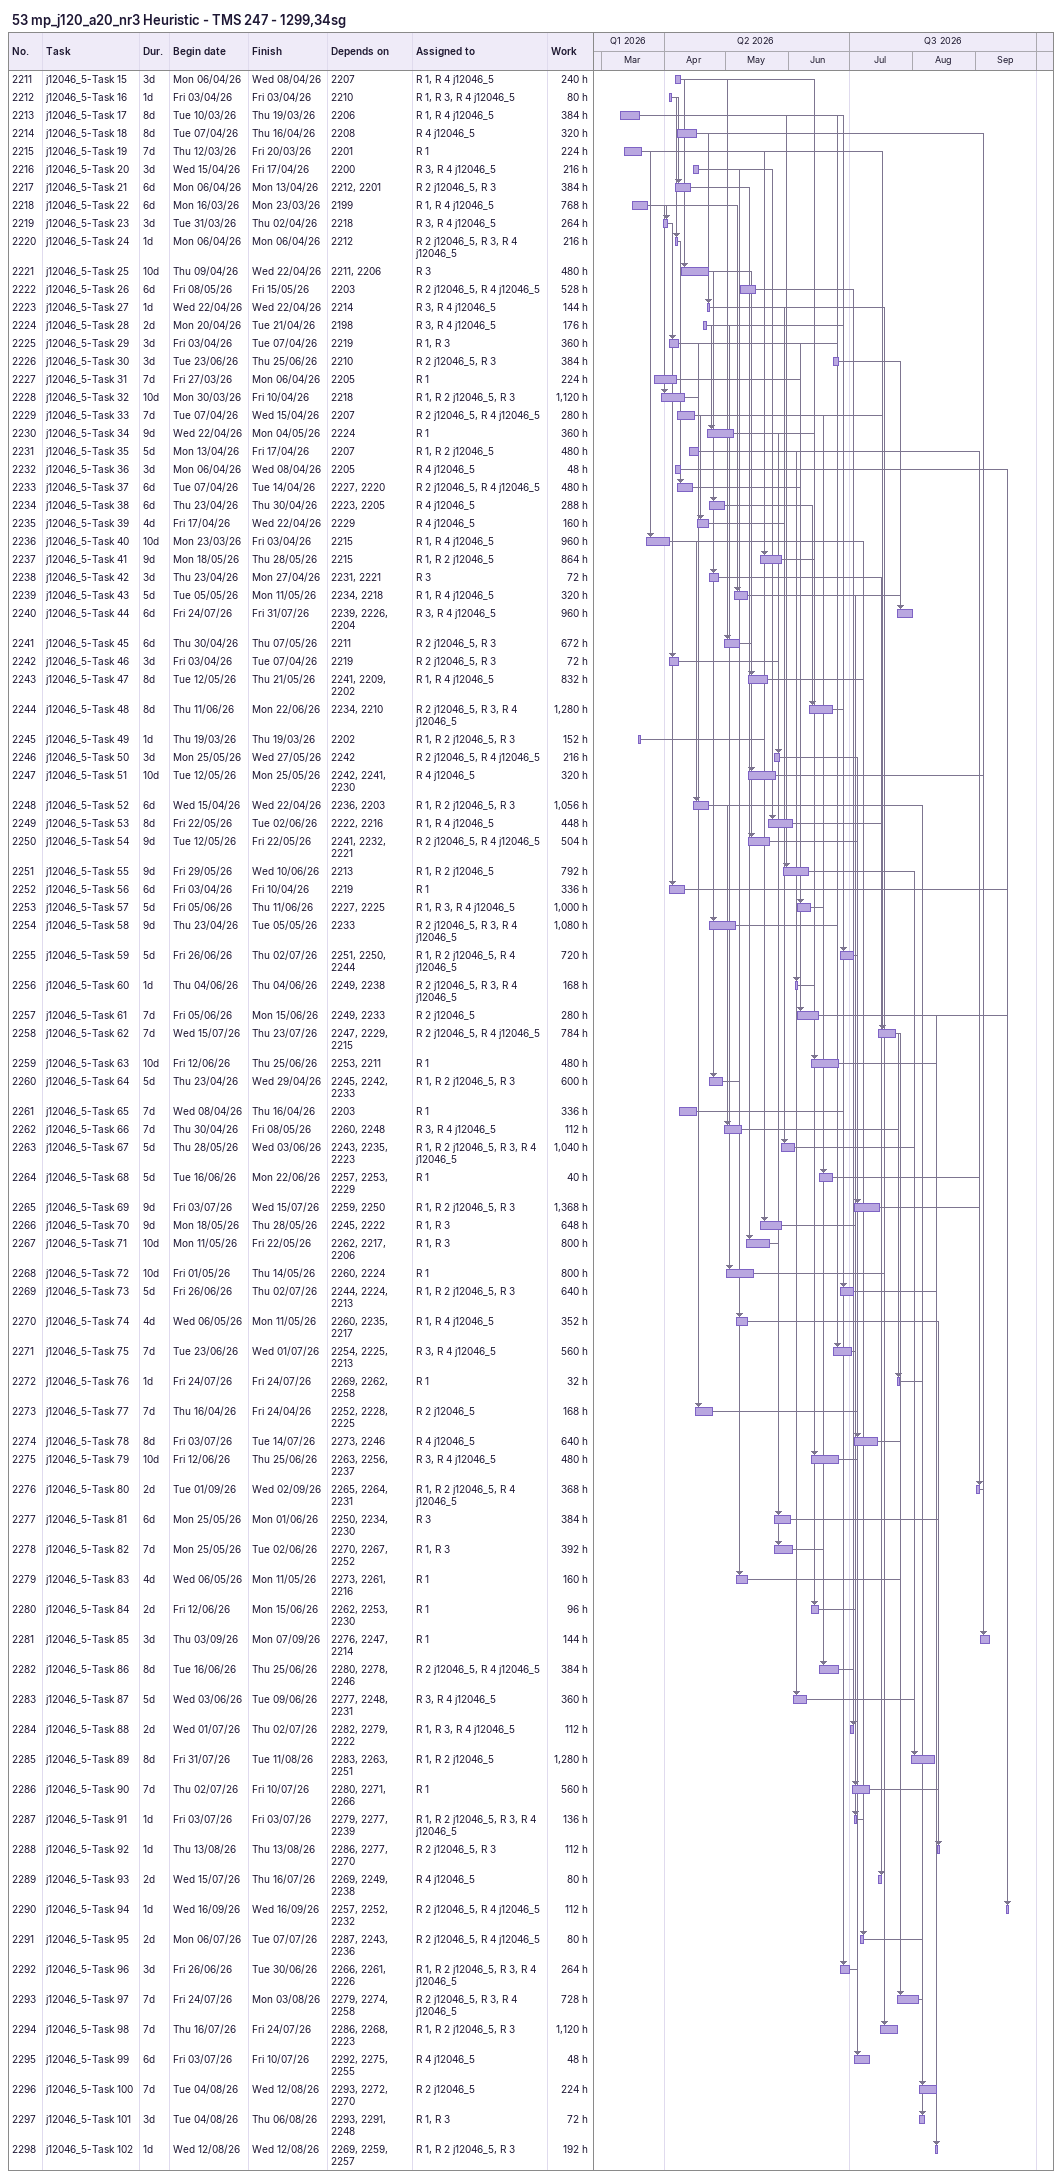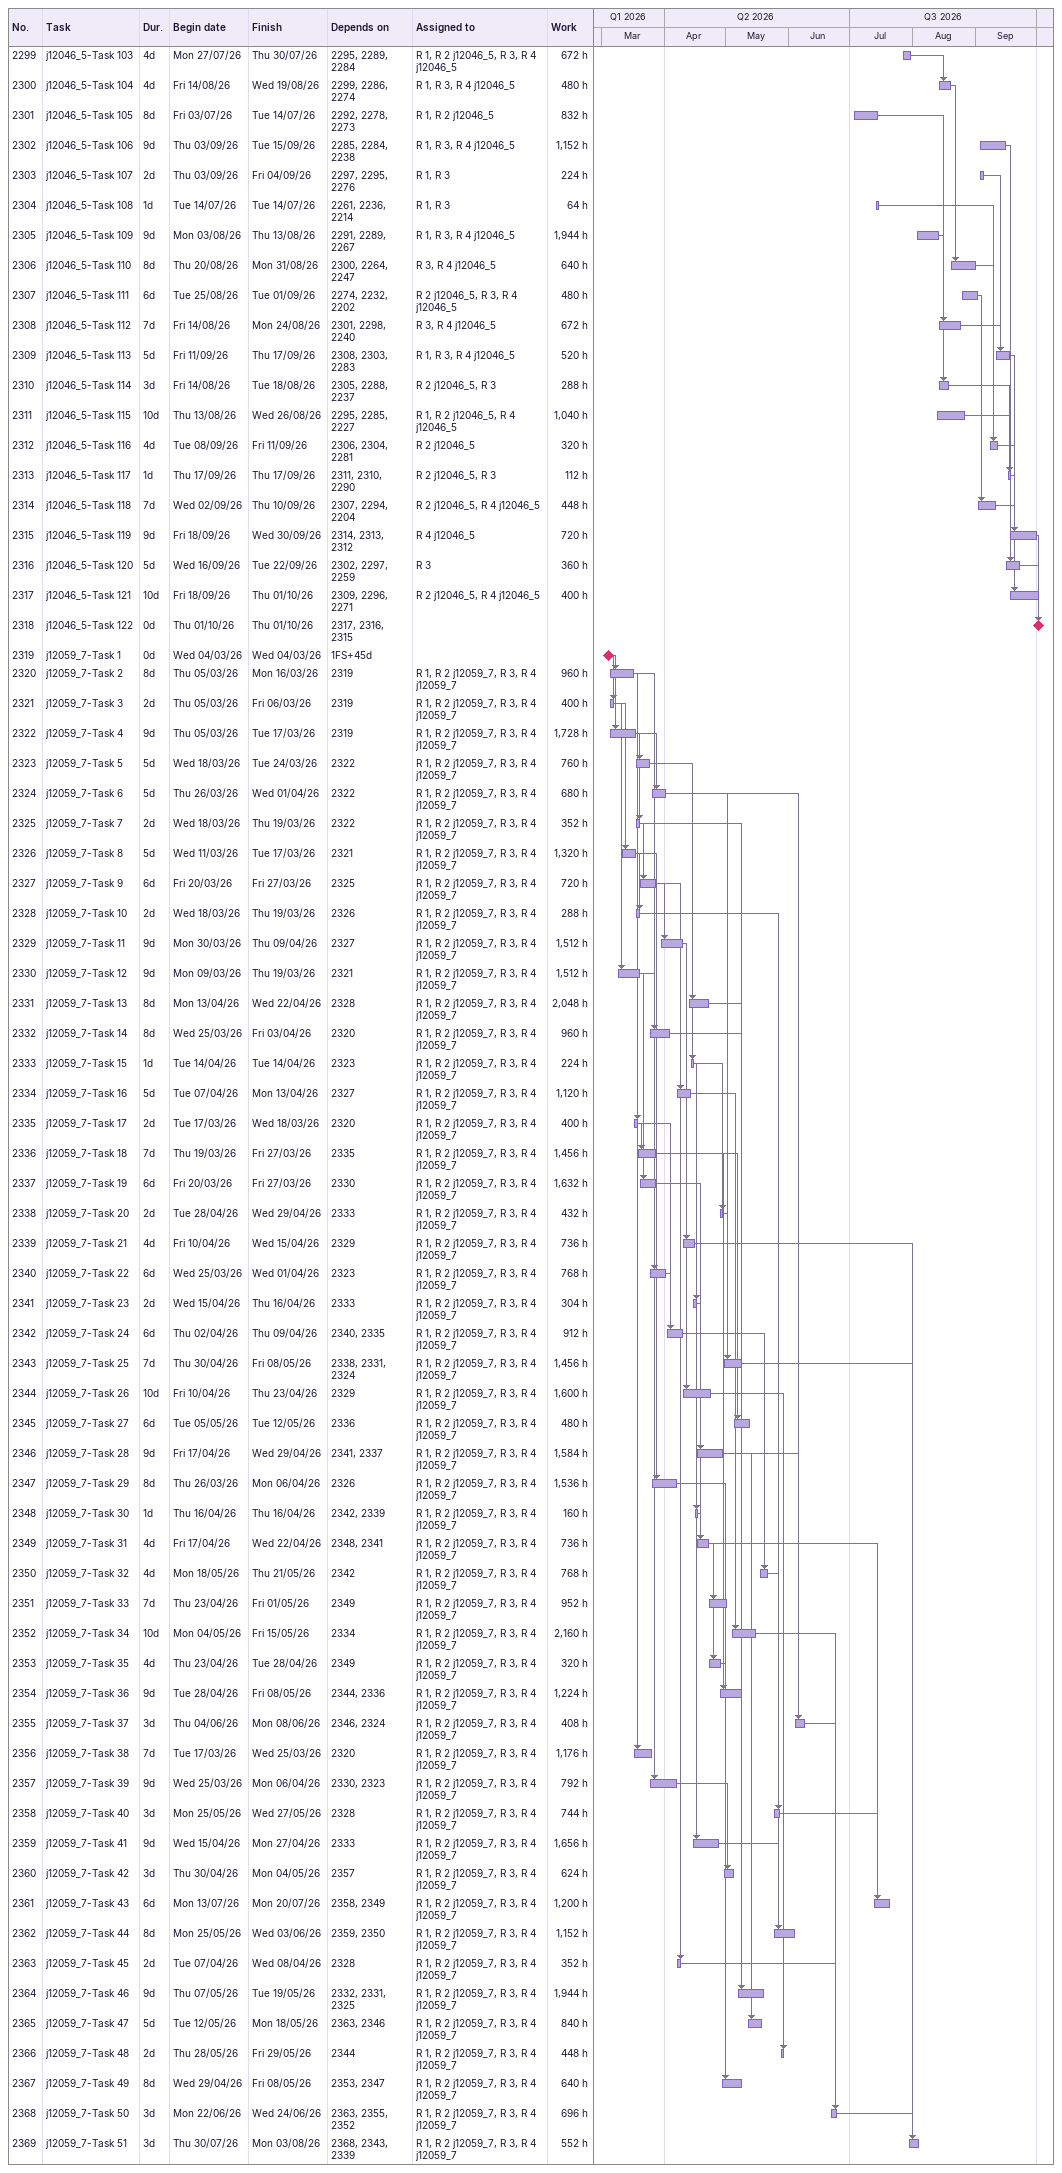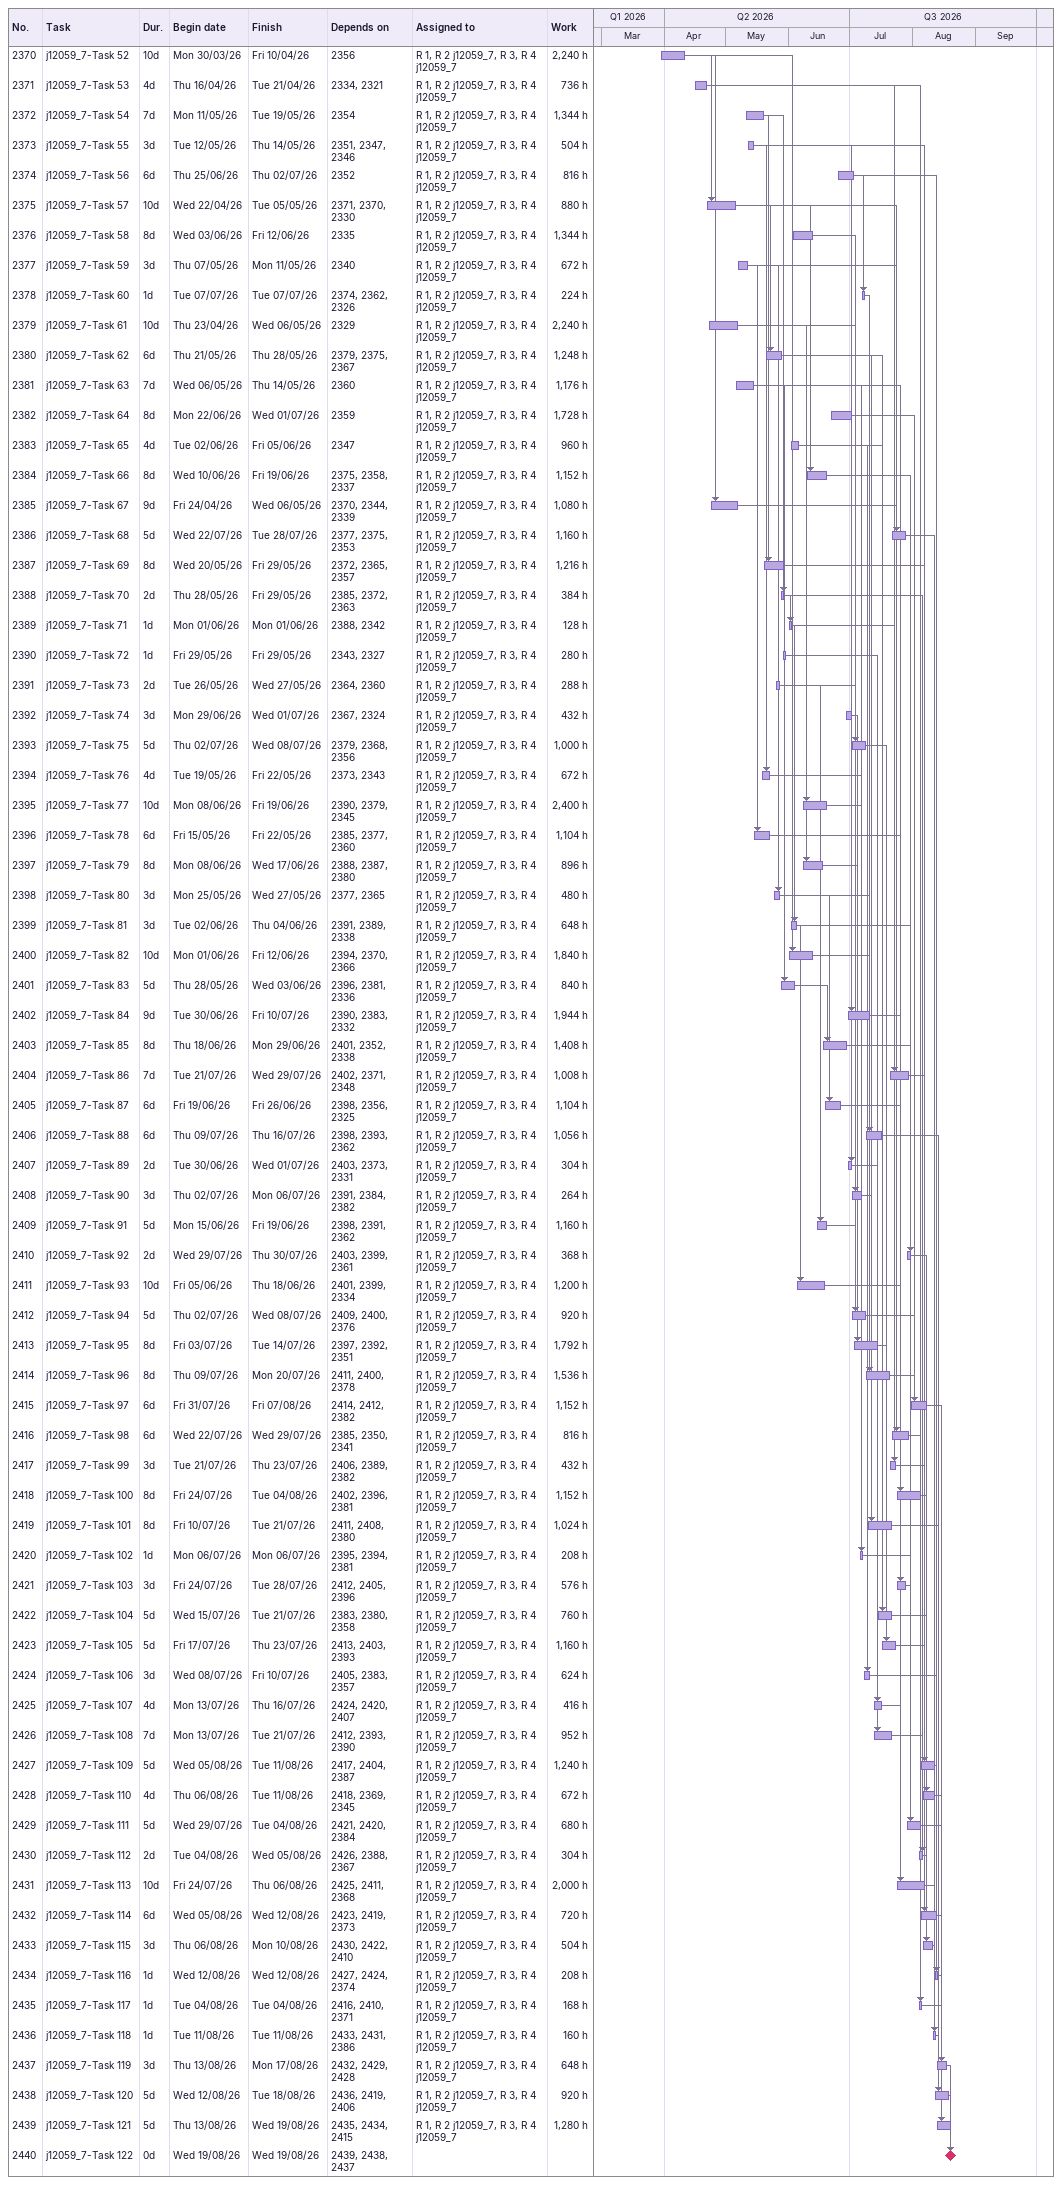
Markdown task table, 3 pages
53 mp_j120_a20_nr3 Heuristic - TMS 247 - 1299,34sg

| ID | Task | Duration | Start | Finish | Predecessors | Resources | Work (h) |
|---|---|---|---|---|---|---|---|
| 2211 | j12046_5-Task 15 | 3d | 2026-04-06 | 2026-04-08 | 2207 | R 1, R 4 j12046_5 | 240 |
| 2212 | j12046_5-Task 16 | 1d | 2026-04-03 | 2026-04-03 | 2210 | R 1, R 3, R 4 j12046_5 | 80 |
| 2213 | j12046_5-Task 17 | 8d | 2026-03-10 | 2026-03-19 | 2206 | R 1, R 4 j12046_5 | 384 |
| 2214 | j12046_5-Task 18 | 8d | 2026-04-07 | 2026-04-16 | 2208 | R 4 j12046_5 | 320 |
| 2215 | j12046_5-Task 19 | 7d | 2026-03-12 | 2026-03-20 | 2201 | R 1 | 224 |
| 2216 | j12046_5-Task 20 | 3d | 2026-04-15 | 2026-04-17 | 2200 | R 3, R 4 j12046_5 | 216 |
| 2217 | j12046_5-Task 21 | 6d | 2026-04-06 | 2026-04-13 | 2212, 2201 | R 2 j12046_5, R 3 | 384 |
| 2218 | j12046_5-Task 22 | 6d | 2026-03-16 | 2026-03-23 | 2199 | R 1, R 4 j12046_5 | 768 |
| 2219 | j12046_5-Task 23 | 3d | 2026-03-31 | 2026-04-02 | 2218 | R 3, R 4 j12046_5 | 264 |
| 2220 | j12046_5-Task 24 | 1d | 2026-04-06 | 2026-04-06 | 2212 | R 2 j12046_5, R 3, R 4 j12046_5 | 216 |
| 2221 | j12046_5-Task 25 | 10d | 2026-04-09 | 2026-04-22 | 2211, 2206 | R 3 | 480 |
| 2222 | j12046_5-Task 26 | 6d | 2026-05-08 | 2026-05-15 | 2203 | R 2 j12046_5, R 4 j12046_5 | 528 |
| 2223 | j12046_5-Task 27 | 1d | 2026-04-22 | 2026-04-22 | 2214 | R 3, R 4 j12046_5 | 144 |
| 2224 | j12046_5-Task 28 | 2d | 2026-04-20 | 2026-04-21 | 2198 | R 3, R 4 j12046_5 | 176 |
| 2225 | j12046_5-Task 29 | 3d | 2026-04-03 | 2026-04-07 | 2219 | R 1, R 3 | 360 |
| 2226 | j12046_5-Task 30 | 3d | 2026-06-23 | 2026-06-25 | 2210 | R 2 j12046_5, R 3 | 384 |
| 2227 | j12046_5-Task 31 | 7d | 2026-03-27 | 2026-04-06 | 2205 | R 1 | 224 |
| 2228 | j12046_5-Task 32 | 10d | 2026-03-30 | 2026-04-10 | 2218 | R 1, R 2 j12046_5, R 3 | 1120 |
| 2229 | j12046_5-Task 33 | 7d | 2026-04-07 | 2026-04-15 | 2207 | R 2 j12046_5, R 4 j12046_5 | 280 |
| 2230 | j12046_5-Task 34 | 9d | 2026-04-22 | 2026-05-04 | 2224 | R 1 | 360 |
| 2231 | j12046_5-Task 35 | 5d | 2026-04-13 | 2026-04-17 | 2207 | R 1, R 2 j12046_5 | 480 |
| 2232 | j12046_5-Task 36 | 3d | 2026-04-06 | 2026-04-08 | 2205 | R 4 j12046_5 | 48 |
| 2233 | j12046_5-Task 37 | 6d | 2026-04-07 | 2026-04-14 | 2227, 2220 | R 2 j12046_5, R 4 j12046_5 | 480 |
| 2234 | j12046_5-Task 38 | 6d | 2026-04-23 | 2026-04-30 | 2223, 2205 | R 4 j12046_5 | 288 |
| 2235 | j12046_5-Task 39 | 4d | 2026-04-17 | 2026-04-22 | 2229 | R 4 j12046_5 | 160 |
| 2236 | j12046_5-Task 40 | 10d | 2026-03-23 | 2026-04-03 | 2215 | R 1, R 4 j12046_5 | 960 |
| 2237 | j12046_5-Task 41 | 9d | 2026-05-18 | 2026-05-28 | 2215 | R 1, R 2 j12046_5 | 864 |
| 2238 | j12046_5-Task 42 | 3d | 2026-04-23 | 2026-04-27 | 2231, 2221 | R 3 | 72 |
| 2239 | j12046_5-Task 43 | 5d | 2026-05-05 | 2026-05-11 | 2234, 2218 | R 1, R 4 j12046_5 | 320 |
| 2240 | j12046_5-Task 44 | 6d | 2026-07-24 | 2026-07-31 | 2239, 2226, 2204 | R 3, R 4 j12046_5 | 960 |
| 2241 | j12046_5-Task 45 | 6d | 2026-04-30 | 2026-05-07 | 2211 | R 2 j12046_5, R 3 | 672 |
| 2242 | j12046_5-Task 46 | 3d | 2026-04-03 | 2026-04-07 | 2219 | R 2 j12046_5, R 3 | 72 |
| 2243 | j12046_5-Task 47 | 8d | 2026-05-12 | 2026-05-21 | 2241, 2209, 2202 | R 1, R 4 j12046_5 | 832 |
| 2244 | j12046_5-Task 48 | 8d | 2026-06-11 | 2026-06-22 | 2234, 2210 | R 2 j12046_5, R 3, R 4 j12046_5 | 1280 |
| 2245 | j12046_5-Task 49 | 1d | 2026-03-19 | 2026-03-19 | 2202 | R 1, R 2 j12046_5, R 3 | 152 |
| 2246 | j12046_5-Task 50 | 3d | 2026-05-25 | 2026-05-27 | 2242 | R 2 j12046_5, R 4 j12046_5 | 216 |
| 2247 | j12046_5-Task 51 | 10d | 2026-05-12 | 2026-05-25 | 2242, 2241, 2230 | R 4 j12046_5 | 320 |
| 2248 | j12046_5-Task 52 | 6d | 2026-04-15 | 2026-04-22 | 2236, 2203 | R 1, R 2 j12046_5, R 3 | 1056 |
| 2249 | j12046_5-Task 53 | 8d | 2026-05-22 | 2026-06-02 | 2222, 2216 | R 1, R 4 j12046_5 | 448 |
| 2250 | j12046_5-Task 54 | 9d | 2026-05-12 | 2026-05-22 | 2241, 2232, 2221 | R 2 j12046_5, R 4 j12046_5 | 504 |
| 2251 | j12046_5-Task 55 | 9d | 2026-05-29 | 2026-06-10 | 2213 | R 1, R 2 j12046_5 | 792 |
| 2252 | j12046_5-Task 56 | 6d | 2026-04-03 | 2026-04-10 | 2219 | R 1 | 336 |
| 2253 | j12046_5-Task 57 | 5d | 2026-06-05 | 2026-06-11 | 2227, 2225 | R 1, R 3, R 4 j12046_5 | 1000 |
| 2254 | j12046_5-Task 58 | 9d | 2026-04-23 | 2026-05-05 | 2233 | R 2 j12046_5, R 3, R 4 j12046_5 | 1080 |
| 2255 | j12046_5-Task 59 | 5d | 2026-06-26 | 2026-07-02 | 2251, 2250, 2244 | R 1, R 2 j12046_5, R 4 j12046_5 | 720 |
| 2256 | j12046_5-Task 60 | 1d | 2026-06-04 | 2026-06-04 | 2249, 2238 | R 2 j12046_5, R 3, R 4 j12046_5 | 168 |
| 2257 | j12046_5-Task 61 | 7d | 2026-06-05 | 2026-06-15 | 2249, 2233 | R 2 j12046_5 | 280 |
| 2258 | j12046_5-Task 62 | 7d | 2026-07-15 | 2026-07-23 | 2247, 2229, 2215 | R 2 j12046_5, R 4 j12046_5 | 784 |
| 2259 | j12046_5-Task 63 | 10d | 2026-06-12 | 2026-06-25 | 2253, 2211 | R 1 | 480 |
| 2260 | j12046_5-Task 64 | 5d | 2026-04-23 | 2026-04-29 | 2245, 2242, 2233 | R 1, R 2 j12046_5, R 3 | 600 |
| 2261 | j12046_5-Task 65 | 7d | 2026-04-08 | 2026-04-16 | 2203 | R 1 | 336 |
| 2262 | j12046_5-Task 66 | 7d | 2026-04-30 | 2026-05-08 | 2260, 2248 | R 3, R 4 j12046_5 | 112 |
| 2263 | j12046_5-Task 67 | 5d | 2026-05-28 | 2026-06-03 | 2243, 2235, 2223 | R 1, R 2 j12046_5, R 3, R 4 j12046_5 | 1040 |
| 2264 | j12046_5-Task 68 | 5d | 2026-06-16 | 2026-06-22 | 2257, 2253, 2229 | R 1 | 40 |
| 2265 | j12046_5-Task 69 | 9d | 2026-07-03 | 2026-07-15 | 2259, 2250 | R 1, R 2 j12046_5, R 3 | 1368 |
| 2266 | j12046_5-Task 70 | 9d | 2026-05-18 | 2026-05-28 | 2245, 2222 | R 1, R 3 | 648 |
| 2267 | j12046_5-Task 71 | 10d | 2026-05-11 | 2026-05-22 | 2262, 2217, 2206 | R 1, R 3 | 800 |
| 2268 | j12046_5-Task 72 | 10d | 2026-05-01 | 2026-05-14 | 2260, 2224 | R 1 | 800 |
| 2269 | j12046_5-Task 73 | 5d | 2026-06-26 | 2026-07-02 | 2244, 2224, 2213 | R 1, R 2 j12046_5, R 3 | 640 |
| 2270 | j12046_5-Task 74 | 4d | 2026-05-06 | 2026-05-11 | 2260, 2235, 2217 | R 1, R 4 j12046_5 | 352 |
| 2271 | j12046_5-Task 75 | 7d | 2026-06-23 | 2026-07-01 | 2254, 2225, 2213 | R 3, R 4 j12046_5 | 560 |
| 2272 | j12046_5-Task 76 | 1d | 2026-07-24 | 2026-07-24 | 2269, 2262, 2258 | R 1 | 32 |
| 2273 | j12046_5-Task 77 | 7d | 2026-04-16 | 2026-04-24 | 2252, 2228, 2225 | R 2 j12046_5 | 168 |
| 2274 | j12046_5-Task 78 | 8d | 2026-07-03 | 2026-07-14 | 2273, 2246 | R 4 j12046_5 | 640 |
| 2275 | j12046_5-Task 79 | 10d | 2026-06-12 | 2026-06-25 | 2263, 2256, 2237 | R 3, R 4 j12046_5 | 480 |
| 2276 | j12046_5-Task 80 | 2d | 2026-09-01 | 2026-09-02 | 2265, 2264, 2231 | R 1, R 2 j12046_5, R 4 j12046_5 | 368 |
| 2277 | j12046_5-Task 81 | 6d | 2026-05-25 | 2026-06-01 | 2250, 2234, 2230 | R 3 | 384 |
| 2278 | j12046_5-Task 82 | 7d | 2026-05-25 | 2026-06-02 | 2270, 2267, 2252 | R 1, R 3 | 392 |
| 2279 | j12046_5-Task 83 | 4d | 2026-05-06 | 2026-05-11 | 2273, 2261, 2216 | R 1 | 160 |
| 2280 | j12046_5-Task 84 | 2d | 2026-06-12 | 2026-06-15 | 2262, 2253, 2230 | R 1 | 96 |
| 2281 | j12046_5-Task 85 | 3d | 2026-09-03 | 2026-09-07 | 2276, 2247, 2214 | R 1 | 144 |
| 2282 | j12046_5-Task 86 | 8d | 2026-06-16 | 2026-06-25 | 2280, 2278, 2246 | R 2 j12046_5, R 4 j12046_5 | 384 |
| 2283 | j12046_5-Task 87 | 5d | 2026-06-03 | 2026-06-09 | 2277, 2248, 2231 | R 3, R 4 j12046_5 | 360 |
| 2284 | j12046_5-Task 88 | 2d | 2026-07-01 | 2026-07-02 | 2282, 2279, 2222 | R 1, R 3, R 4 j12046_5 | 112 |
| 2285 | j12046_5-Task 89 | 8d | 2026-07-31 | 2026-08-11 | 2283, 2263, 2251 | R 1, R 2 j12046_5 | 1280 |
| 2286 | j12046_5-Task 90 | 7d | 2026-07-02 | 2026-07-10 | 2280, 2271, 2266 | R 1 | 560 |
| 2287 | j12046_5-Task 91 | 1d | 2026-07-03 | 2026-07-03 | 2279, 2277, 2239 | R 1, R 2 j12046_5, R 3, R 4 j12046_5 | 136 |
| 2288 | j12046_5-Task 92 | 1d | 2026-08-13 | 2026-08-13 | 2286, 2277, 2270 | R 2 j12046_5, R 3 | 112 |
| 2289 | j12046_5-Task 93 | 2d | 2026-07-15 | 2026-07-16 | 2269, 2249, 2238 | R 4 j12046_5 | 80 |
| 2290 | j12046_5-Task 94 | 1d | 2026-09-16 | 2026-09-16 | 2257, 2252, 2232 | R 2 j12046_5, R 4 j12046_5 | 112 |
| 2291 | j12046_5-Task 95 | 2d | 2026-07-06 | 2026-07-07 | 2287, 2243, 2236 | R 2 j12046_5, R 4 j12046_5 | 80 |
| 2292 | j12046_5-Task 96 | 3d | 2026-06-26 | 2026-06-30 | 2266, 2261, 2226 | R 1, R 2 j12046_5, R 3, R 4 j12046_5 | 264 |
| 2293 | j12046_5-Task 97 | 7d | 2026-07-24 | 2026-08-03 | 2279, 2274, 2258 | R 2 j12046_5, R 3, R 4 j12046_5 | 728 |
| 2294 | j12046_5-Task 98 | 7d | 2026-07-16 | 2026-07-24 | 2286, 2268, 2223 | R 1, R 2 j12046_5, R 3 | 1120 |
| 2295 | j12046_5-Task 99 | 6d | 2026-07-03 | 2026-07-10 | 2292, 2275, 2255 | R 4 j12046_5 | 48 |
| 2296 | j12046_5-Task 100 | 7d | 2026-08-04 | 2026-08-12 | 2293, 2272, 2270 | R 2 j12046_5 | 224 |
| 2297 | j12046_5-Task 101 | 3d | 2026-08-04 | 2026-08-06 | 2293, 2291, 2248 | R 1, R 3 | 72 |
| 2298 | j12046_5-Task 102 | 1d | 2026-08-12 | 2026-08-12 | 2269, 2259, 2257 | R 1, R 2 j12046_5, R 3 | 192 |
| 2299 | j12046_5-Task 103 | 4d | 2026-07-27 | 2026-07-30 | 2295, 2289, 2284 | R 1, R 2 j12046_5, R 3, R 4 j12046_5 | 672 |
| 2300 | j12046_5-Task 104 | 4d | 2026-08-14 | 2026-08-19 | 2299, 2286, 2274 | R 1, R 3, R 4 j12046_5 | 480 |
| 2301 | j12046_5-Task 105 | 8d | 2026-07-03 | 2026-07-14 | 2292, 2278, 2273 | R 1, R 2 j12046_5 | 832 |
| 2302 | j12046_5-Task 106 | 9d | 2026-09-03 | 2026-09-15 | 2285, 2284, 2238 | R 1, R 3, R 4 j12046_5 | 1152 |
| 2303 | j12046_5-Task 107 | 2d | 2026-09-03 | 2026-09-04 | 2297, 2295, 2276 | R 1, R 3 | 224 |
| 2304 | j12046_5-Task 108 | 1d | 2026-07-14 | 2026-07-14 | 2261, 2236, 2214 | R 1, R 3 | 64 |
| 2305 | j12046_5-Task 109 | 9d | 2026-08-03 | 2026-08-13 | 2291, 2289, 2267 | R 1, R 3, R 4 j12046_5 | 1944 |
| 2306 | j12046_5-Task 110 | 8d | 2026-08-20 | 2026-08-31 | 2300, 2264, 2247 | R 3, R 4 j12046_5 | 640 |
| 2307 | j12046_5-Task 111 | 6d | 2026-08-25 | 2026-09-01 | 2274, 2232, 2202 | R 2 j12046_5, R 3, R 4 j12046_5 | 480 |
| 2308 | j12046_5-Task 112 | 7d | 2026-08-14 | 2026-08-24 | 2301, 2298, 2240 | R 3, R 4 j12046_5 | 672 |
| 2309 | j12046_5-Task 113 | 5d | 2026-09-11 | 2026-09-17 | 2308, 2303, 2283 | R 1, R 3, R 4 j12046_5 | 520 |
| 2310 | j12046_5-Task 114 | 3d | 2026-08-14 | 2026-08-18 | 2305, 2288, 2237 | R 2 j12046_5, R 3 | 288 |
| 2311 | j12046_5-Task 115 | 10d | 2026-08-13 | 2026-08-26 | 2295, 2285, 2227 | R 1, R 2 j12046_5, R 4 j12046_5 | 1040 |
| 2312 | j12046_5-Task 116 | 4d | 2026-09-08 | 2026-09-11 | 2306, 2304, 2281 | R 2 j12046_5 | 320 |
| 2313 | j12046_5-Task 117 | 1d | 2026-09-17 | 2026-09-17 | 2311, 2310, 2290 | R 2 j12046_5, R 3 | 112 |
| 2314 | j12046_5-Task 118 | 7d | 2026-09-02 | 2026-09-10 | 2307, 2294, 2204 | R 2 j12046_5, R 4 j12046_5 | 448 |
| 2315 | j12046_5-Task 119 | 9d | 2026-09-18 | 2026-09-30 | 2314, 2313, 2312 | R 4 j12046_5 | 720 |
| 2316 | j12046_5-Task 120 | 5d | 2026-09-16 | 2026-09-22 | 2302, 2297, 2259 | R 3 | 360 |
| 2317 | j12046_5-Task 121 | 10d | 2026-09-18 | 2026-10-01 | 2309, 2296, 2271 | R 2 j12046_5, R 4 j12046_5 | 400 |
| 2318 | j12046_5-Task 122 | 0d | 2026-10-01 | 2026-10-01 | 2317, 2316, 2315 |  |  |
| 2319 | j12059_7-Task 1 | 0d | 2026-03-04 | 2026-03-04 | 1FS+45d |  |  |
| 2320 | j12059_7-Task 2 | 8d | 2026-03-05 | 2026-03-16 | 2319 | R 1, R 2 j12059_7, R 3, R 4 j12059_7 | 960 |
| 2321 | j12059_7-Task 3 | 2d | 2026-03-05 | 2026-03-06 | 2319 | R 1, R 2 j12059_7, R 3, R 4 j12059_7 | 400 |
| 2322 | j12059_7-Task 4 | 9d | 2026-03-05 | 2026-03-17 | 2319 | R 1, R 2 j12059_7, R 3, R 4 j12059_7 | 1728 |
| 2323 | j12059_7-Task 5 | 5d | 2026-03-18 | 2026-03-24 | 2322 | R 1, R 2 j12059_7, R 3, R 4 j12059_7 | 760 |
| 2324 | j12059_7-Task 6 | 5d | 2026-03-26 | 2026-04-01 | 2322 | R 1, R 2 j12059_7, R 3, R 4 j12059_7 | 680 |
| 2325 | j12059_7-Task 7 | 2d | 2026-03-18 | 2026-03-19 | 2322 | R 1, R 2 j12059_7, R 3, R 4 j12059_7 | 352 |
| 2326 | j12059_7-Task 8 | 5d | 2026-03-11 | 2026-03-17 | 2321 | R 1, R 2 j12059_7, R 3, R 4 j12059_7 | 1320 |
| 2327 | j12059_7-Task 9 | 6d | 2026-03-20 | 2026-03-27 | 2325 | R 1, R 2 j12059_7, R 3, R 4 j12059_7 | 720 |
| 2328 | j12059_7-Task 10 | 2d | 2026-03-18 | 2026-03-19 | 2326 | R 1, R 2 j12059_7, R 3, R 4 j12059_7 | 288 |
| 2329 | j12059_7-Task 11 | 9d | 2026-03-30 | 2026-04-09 | 2327 | R 1, R 2 j12059_7, R 3, R 4 j12059_7 | 1512 |
| 2330 | j12059_7-Task 12 | 9d | 2026-03-09 | 2026-03-19 | 2321 | R 1, R 2 j12059_7, R 3, R 4 j12059_7 | 1512 |
| 2331 | j12059_7-Task 13 | 8d | 2026-04-13 | 2026-04-22 | 2328 | R 1, R 2 j12059_7, R 3, R 4 j12059_7 | 2048 |
| 2332 | j12059_7-Task 14 | 8d | 2026-03-25 | 2026-04-03 | 2320 | R 1, R 2 j12059_7, R 3, R 4 j12059_7 | 960 |
| 2333 | j12059_7-Task 15 | 1d | 2026-04-14 | 2026-04-14 | 2323 | R 1, R 2 j12059_7, R 3, R 4 j12059_7 | 224 |
| 2334 | j12059_7-Task 16 | 5d | 2026-04-07 | 2026-04-13 | 2327 | R 1, R 2 j12059_7, R 3, R 4 j12059_7 | 1120 |
| 2335 | j12059_7-Task 17 | 2d | 2026-03-17 | 2026-03-18 | 2320 | R 1, R 2 j12059_7, R 3, R 4 j12059_7 | 400 |
| 2336 | j12059_7-Task 18 | 7d | 2026-03-19 | 2026-03-27 | 2335 | R 1, R 2 j12059_7, R 3, R 4 j12059_7 | 1456 |
| 2337 | j12059_7-Task 19 | 6d | 2026-03-20 | 2026-03-27 | 2330 | R 1, R 2 j12059_7, R 3, R 4 j12059_7 | 1632 |
| 2338 | j12059_7-Task 20 | 2d | 2026-04-28 | 2026-04-29 | 2333 | R 1, R 2 j12059_7, R 3, R 4 j12059_7 | 432 |
| 2339 | j12059_7-Task 21 | 4d | 2026-04-10 | 2026-04-15 | 2329 | R 1, R 2 j12059_7, R 3, R 4 j12059_7 | 736 |
| 2340 | j12059_7-Task 22 | 6d | 2026-03-25 | 2026-04-01 | 2323 | R 1, R 2 j12059_7, R 3, R 4 j12059_7 | 768 |
| 2341 | j12059_7-Task 23 | 2d | 2026-04-15 | 2026-04-16 | 2333 | R 1, R 2 j12059_7, R 3, R 4 j12059_7 | 304 |
| 2342 | j12059_7-Task 24 | 6d | 2026-04-02 | 2026-04-09 | 2340, 2335 | R 1, R 2 j12059_7, R 3, R 4 j12059_7 | 912 |
| 2343 | j12059_7-Task 25 | 7d | 2026-04-30 | 2026-05-08 | 2338, 2331, 2324 | R 1, R 2 j12059_7, R 3, R 4 j12059_7 | 1456 |
| 2344 | j12059_7-Task 26 | 10d | 2026-04-10 | 2026-04-23 | 2329 | R 1, R 2 j12059_7, R 3, R 4 j12059_7 | 1600 |
| 2345 | j12059_7-Task 27 | 6d | 2026-05-05 | 2026-05-12 | 2336 | R 1, R 2 j12059_7, R 3, R 4 j12059_7 | 480 |
| 2346 | j12059_7-Task 28 | 9d | 2026-04-17 | 2026-04-29 | 2341, 2337 | R 1, R 2 j12059_7, R 3, R 4 j12059_7 | 1584 |
| 2347 | j12059_7-Task 29 | 8d | 2026-03-26 | 2026-04-06 | 2326 | R 1, R 2 j12059_7, R 3, R 4 j12059_7 | 1536 |
| 2348 | j12059_7-Task 30 | 1d | 2026-04-16 | 2026-04-16 | 2342, 2339 | R 1, R 2 j12059_7, R 3, R 4 j12059_7 | 160 |
| 2349 | j12059_7-Task 31 | 4d | 2026-04-17 | 2026-04-22 | 2348, 2341 | R 1, R 2 j12059_7, R 3, R 4 j12059_7 | 736 |
| 2350 | j12059_7-Task 32 | 4d | 2026-05-18 | 2026-05-21 | 2342 | R 1, R 2 j12059_7, R 3, R 4 j12059_7 | 768 |
| 2351 | j12059_7-Task 33 | 7d | 2026-04-23 | 2026-05-01 | 2349 | R 1, R 2 j12059_7, R 3, R 4 j12059_7 | 952 |
| 2352 | j12059_7-Task 34 | 10d | 2026-05-04 | 2026-05-15 | 2334 | R 1, R 2 j12059_7, R 3, R 4 j12059_7 | 2160 |
| 2353 | j12059_7-Task 35 | 4d | 2026-04-23 | 2026-04-28 | 2349 | R 1, R 2 j12059_7, R 3, R 4 j12059_7 | 320 |
| 2354 | j12059_7-Task 36 | 9d | 2026-04-28 | 2026-05-08 | 2344, 2336 | R 1, R 2 j12059_7, R 3, R 4 j12059_7 | 1224 |
| 2355 | j12059_7-Task 37 | 3d | 2026-06-04 | 2026-06-08 | 2346, 2324 | R 1, R 2 j12059_7, R 3, R 4 j12059_7 | 408 |
| 2356 | j12059_7-Task 38 | 7d | 2026-03-17 | 2026-03-25 | 2320 | R 1, R 2 j12059_7, R 3, R 4 j12059_7 | 1176 |
| 2357 | j12059_7-Task 39 | 9d | 2026-03-25 | 2026-04-06 | 2330, 2323 | R 1, R 2 j12059_7, R 3, R 4 j12059_7 | 792 |
| 2358 | j12059_7-Task 40 | 3d | 2026-05-25 | 2026-05-27 | 2328 | R 1, R 2 j12059_7, R 3, R 4 j12059_7 | 744 |
| 2359 | j12059_7-Task 41 | 9d | 2026-04-15 | 2026-04-27 | 2333 | R 1, R 2 j12059_7, R 3, R 4 j12059_7 | 1656 |
| 2360 | j12059_7-Task 42 | 3d | 2026-04-30 | 2026-05-04 | 2357 | R 1, R 2 j12059_7, R 3, R 4 j12059_7 | 624 |
| 2361 | j12059_7-Task 43 | 6d | 2026-07-13 | 2026-07-20 | 2358, 2349 | R 1, R 2 j12059_7, R 3, R 4 j12059_7 | 1200 |
| 2362 | j12059_7-Task 44 | 8d | 2026-05-25 | 2026-06-03 | 2359, 2350 | R 1, R 2 j12059_7, R 3, R 4 j12059_7 | 1152 |
| 2363 | j12059_7-Task 45 | 2d | 2026-04-07 | 2026-04-08 | 2328 | R 1, R 2 j12059_7, R 3, R 4 j12059_7 | 352 |
| 2364 | j12059_7-Task 46 | 9d | 2026-05-07 | 2026-05-19 | 2332, 2331, 2325 | R 1, R 2 j12059_7, R 3, R 4 j12059_7 | 1944 |
| 2365 | j12059_7-Task 47 | 5d | 2026-05-12 | 2026-05-18 | 2363, 2346 | R 1, R 2 j12059_7, R 3, R 4 j12059_7 | 840 |
| 2366 | j12059_7-Task 48 | 2d | 2026-05-28 | 2026-05-29 | 2344 | R 1, R 2 j12059_7, R 3, R 4 j12059_7 | 448 |
| 2367 | j12059_7-Task 49 | 8d | 2026-04-29 | 2026-05-08 | 2353, 2347 | R 1, R 2 j12059_7, R 3, R 4 j12059_7 | 640 |
| 2368 | j12059_7-Task 50 | 3d | 2026-06-22 | 2026-06-24 | 2363, 2355, 2352 | R 1, R 2 j12059_7, R 3, R 4 j12059_7 | 696 |
| 2369 | j12059_7-Task 51 | 3d | 2026-07-30 | 2026-08-03 | 2368, 2343, 2339 | R 1, R 2 j12059_7, R 3, R 4 j12059_7 | 552 |
| 2370 | j12059_7-Task 52 | 10d | 2026-03-30 | 2026-04-10 | 2356 | R 1, R 2 j12059_7, R 3, R 4 j12059_7 | 2240 |
| 2371 | j12059_7-Task 53 | 4d | 2026-04-16 | 2026-04-21 | 2334, 2321 | R 1, R 2 j12059_7, R 3, R 4 j12059_7 | 736 |
| 2372 | j12059_7-Task 54 | 7d | 2026-05-11 | 2026-05-19 | 2354 | R 1, R 2 j12059_7, R 3, R 4 j12059_7 | 1344 |
| 2373 | j12059_7-Task 55 | 3d | 2026-05-12 | 2026-05-14 | 2351, 2347, 2346 | R 1, R 2 j12059_7, R 3, R 4 j12059_7 | 504 |
| 2374 | j12059_7-Task 56 | 6d | 2026-06-25 | 2026-07-02 | 2352 | R 1, R 2 j12059_7, R 3, R 4 j12059_7 | 816 |
| 2375 | j12059_7-Task 57 | 10d | 2026-04-22 | 2026-05-05 | 2371, 2370, 2330 | R 1, R 2 j12059_7, R 3, R 4 j12059_7 | 880 |
| 2376 | j12059_7-Task 58 | 8d | 2026-06-03 | 2026-06-12 | 2335 | R 1, R 2 j12059_7, R 3, R 4 j12059_7 | 1344 |
| 2377 | j12059_7-Task 59 | 3d | 2026-05-07 | 2026-05-11 | 2340 | R 1, R 2 j12059_7, R 3, R 4 j12059_7 | 672 |
| 2378 | j12059_7-Task 60 | 1d | 2026-07-07 | 2026-07-07 | 2374, 2362, 2326 | R 1, R 2 j12059_7, R 3, R 4 j12059_7 | 224 |
| 2379 | j12059_7-Task 61 | 10d | 2026-04-23 | 2026-05-06 | 2329 | R 1, R 2 j12059_7, R 3, R 4 j12059_7 | 2240 |
| 2380 | j12059_7-Task 62 | 6d | 2026-05-21 | 2026-05-28 | 2379, 2375, 2367 | R 1, R 2 j12059_7, R 3, R 4 j12059_7 | 1248 |
| 2381 | j12059_7-Task 63 | 7d | 2026-05-06 | 2026-05-14 | 2360 | R 1, R 2 j12059_7, R 3, R 4 j12059_7 | 1176 |
| 2382 | j12059_7-Task 64 | 8d | 2026-06-22 | 2026-07-01 | 2359 | R 1, R 2 j12059_7, R 3, R 4 j12059_7 | 1728 |
| 2383 | j12059_7-Task 65 | 4d | 2026-06-02 | 2026-06-05 | 2347 | R 1, R 2 j12059_7, R 3, R 4 j12059_7 | 960 |
| 2384 | j12059_7-Task 66 | 8d | 2026-06-10 | 2026-06-19 | 2375, 2358, 2337 | R 1, R 2 j12059_7, R 3, R 4 j12059_7 | 1152 |
| 2385 | j12059_7-Task 67 | 9d | 2026-04-24 | 2026-05-06 | 2370, 2344, 2339 | R 1, R 2 j12059_7, R 3, R 4 j12059_7 | 1080 |
| 2386 | j12059_7-Task 68 | 5d | 2026-07-22 | 2026-07-28 | 2377, 2375, 2353 | R 1, R 2 j12059_7, R 3, R 4 j12059_7 | 1160 |
| 2387 | j12059_7-Task 69 | 8d | 2026-05-20 | 2026-05-29 | 2372, 2365, 2357 | R 1, R 2 j12059_7, R 3, R 4 j12059_7 | 1216 |
| 2388 | j12059_7-Task 70 | 2d | 2026-05-28 | 2026-05-29 | 2385, 2372, 2363 | R 1, R 2 j12059_7, R 3, R 4 j12059_7 | 384 |
| 2389 | j12059_7-Task 71 | 1d | 2026-06-01 | 2026-06-01 | 2388, 2342 | R 1, R 2 j12059_7, R 3, R 4 j12059_7 | 128 |
| 2390 | j12059_7-Task 72 | 1d | 2026-05-29 | 2026-05-29 | 2343, 2327 | R 1, R 2 j12059_7, R 3, R 4 j12059_7 | 280 |
| 2391 | j12059_7-Task 73 | 2d | 2026-05-26 | 2026-05-27 | 2364, 2360 | R 1, R 2 j12059_7, R 3, R 4 j12059_7 | 288 |
| 2392 | j12059_7-Task 74 | 3d | 2026-06-29 | 2026-07-01 | 2367, 2324 | R 1, R 2 j12059_7, R 3, R 4 j12059_7 | 432 |
| 2393 | j12059_7-Task 75 | 5d | 2026-07-02 | 2026-07-08 | 2379, 2368, 2356 | R 1, R 2 j12059_7, R 3, R 4 j12059_7 | 1000 |
| 2394 | j12059_7-Task 76 | 4d | 2026-05-19 | 2026-05-22 | 2373, 2343 | R 1, R 2 j12059_7, R 3, R 4 j12059_7 | 672 |
| 2395 | j12059_7-Task 77 | 10d | 2026-06-08 | 2026-06-19 | 2390, 2379, 2345 | R 1, R 2 j12059_7, R 3, R 4 j12059_7 | 2400 |
| 2396 | j12059_7-Task 78 | 6d | 2026-05-15 | 2026-05-22 | 2385, 2377, 2360 | R 1, R 2 j12059_7, R 3, R 4 j12059_7 | 1104 |
| 2397 | j12059_7-Task 79 | 8d | 2026-06-08 | 2026-06-17 | 2388, 2387, 2380 | R 1, R 2 j12059_7, R 3, R 4 j12059_7 | 896 |
| 2398 | j12059_7-Task 80 | 3d | 2026-05-25 | 2026-05-27 | 2377, 2365 | R 1, R 2 j12059_7, R 3, R 4 j12059_7 | 480 |
| 2399 | j12059_7-Task 81 | 3d | 2026-06-02 | 2026-06-04 | 2391, 2389, 2338 | R 1, R 2 j12059_7, R 3, R 4 j12059_7 | 648 |
| 2400 | j12059_7-Task 82 | 10d | 2026-06-01 | 2026-06-12 | 2394, 2370, 2366 | R 1, R 2 j12059_7, R 3, R 4 j12059_7 | 1840 |
| 2401 | j12059_7-Task 83 | 5d | 2026-05-28 | 2026-06-03 | 2396, 2381, 2336 | R 1, R 2 j12059_7, R 3, R 4 j12059_7 | 840 |
| 2402 | j12059_7-Task 84 | 9d | 2026-06-30 | 2026-07-10 | 2390, 2383, 2332 | R 1, R 2 j12059_7, R 3, R 4 j12059_7 | 1944 |
| 2403 | j12059_7-Task 85 | 8d | 2026-06-18 | 2026-06-29 | 2401, 2352, 2338 | R 1, R 2 j12059_7, R 3, R 4 j12059_7 | 1408 |
| 2404 | j12059_7-Task 86 | 7d | 2026-07-21 | 2026-07-29 | 2402, 2371, 2348 | R 1, R 2 j12059_7, R 3, R 4 j12059_7 | 1008 |
| 2405 | j12059_7-Task 87 | 6d | 2026-06-19 | 2026-06-26 | 2398, 2356, 2325 | R 1, R 2 j12059_7, R 3, R 4 j12059_7 | 1104 |
| 2406 | j12059_7-Task 88 | 6d | 2026-07-09 | 2026-07-16 | 2398, 2393, 2362 | R 1, R 2 j12059_7, R 3, R 4 j12059_7 | 1056 |
| 2407 | j12059_7-Task 89 | 2d | 2026-06-30 | 2026-07-01 | 2403, 2373, 2331 | R 1, R 2 j12059_7, R 3, R 4 j12059_7 | 304 |
| 2408 | j12059_7-Task 90 | 3d | 2026-07-02 | 2026-07-06 | 2391, 2384, 2382 | R 1, R 2 j12059_7, R 3, R 4 j12059_7 | 264 |
| 2409 | j12059_7-Task 91 | 5d | 2026-06-15 | 2026-06-19 | 2398, 2391, 2362 | R 1, R 2 j12059_7, R 3, R 4 j12059_7 | 1160 |
| 2410 | j12059_7-Task 92 | 2d | 2026-07-29 | 2026-07-30 | 2403, 2399, 2361 | R 1, R 2 j12059_7, R 3, R 4 j12059_7 | 368 |
| 2411 | j12059_7-Task 93 | 10d | 2026-06-05 | 2026-06-18 | 2401, 2399, 2334 | R 1, R 2 j12059_7, R 3, R 4 j12059_7 | 1200 |
| 2412 | j12059_7-Task 94 | 5d | 2026-07-02 | 2026-07-08 | 2409, 2400, 2376 | R 1, R 2 j12059_7, R 3, R 4 j12059_7 | 920 |
| 2413 | j12059_7-Task 95 | 8d | 2026-07-03 | 2026-07-14 | 2397, 2392, 2351 | R 1, R 2 j12059_7, R 3, R 4 j12059_7 | 1792 |
| 2414 | j12059_7-Task 96 | 8d | 2026-07-09 | 2026-07-20 | 2411, 2400, 2378 | R 1, R 2 j12059_7, R 3, R 4 j12059_7 | 1536 |
| 2415 | j12059_7-Task 97 | 6d | 2026-07-31 | 2026-08-07 | 2414, 2412, 2382 | R 1, R 2 j12059_7, R 3, R 4 j12059_7 | 1152 |
| 2416 | j12059_7-Task 98 | 6d | 2026-07-22 | 2026-07-29 | 2385, 2350, 2341 | R 1, R 2 j12059_7, R 3, R 4 j12059_7 | 816 |
| 2417 | j12059_7-Task 99 | 3d | 2026-07-21 | 2026-07-23 | 2406, 2389, 2382 | R 1, R 2 j12059_7, R 3, R 4 j12059_7 | 432 |
| 2418 | j12059_7-Task 100 | 8d | 2026-07-24 | 2026-08-04 | 2402, 2396, 2381 | R 1, R 2 j12059_7, R 3, R 4 j12059_7 | 1152 |
| 2419 | j12059_7-Task 101 | 8d | 2026-07-10 | 2026-07-21 | 2411, 2408, 2380 | R 1, R 2 j12059_7, R 3, R 4 j12059_7 | 1024 |
| 2420 | j12059_7-Task 102 | 1d | 2026-07-06 | 2026-07-06 | 2395, 2394, 2381 | R 1, R 2 j12059_7, R 3, R 4 j12059_7 | 208 |
| 2421 | j12059_7-Task 103 | 3d | 2026-07-24 | 2026-07-28 | 2412, 2405, 2396 | R 1, R 2 j12059_7, R 3, R 4 j12059_7 | 576 |
| 2422 | j12059_7-Task 104 | 5d | 2026-07-15 | 2026-07-21 | 2383, 2380, 2358 | R 1, R 2 j12059_7, R 3, R 4 j12059_7 | 760 |
| 2423 | j12059_7-Task 105 | 5d | 2026-07-17 | 2026-07-23 | 2413, 2403, 2393 | R 1, R 2 j12059_7, R 3, R 4 j12059_7 | 1160 |
| 2424 | j12059_7-Task 106 | 3d | 2026-07-08 | 2026-07-10 | 2405, 2383, 2357 | R 1, R 2 j12059_7, R 3, R 4 j12059_7 | 624 |
| 2425 | j12059_7-Task 107 | 4d | 2026-07-13 | 2026-07-16 | 2424, 2420, 2407 | R 1, R 2 j12059_7, R 3, R 4 j12059_7 | 416 |
| 2426 | j12059_7-Task 108 | 7d | 2026-07-13 | 2026-07-21 | 2412, 2393, 2390 | R 1, R 2 j12059_7, R 3, R 4 j12059_7 | 952 |
| 2427 | j12059_7-Task 109 | 5d | 2026-08-05 | 2026-08-11 | 2417, 2404, 2387 | R 1, R 2 j12059_7, R 3, R 4 j12059_7 | 1240 |
| 2428 | j12059_7-Task 110 | 4d | 2026-08-06 | 2026-08-11 | 2418, 2369, 2345 | R 1, R 2 j12059_7, R 3, R 4 j12059_7 | 672 |
| 2429 | j12059_7-Task 111 | 5d | 2026-07-29 | 2026-08-04 | 2421, 2420, 2384 | R 1, R 2 j12059_7, R 3, R 4 j12059_7 | 680 |
| 2430 | j12059_7-Task 112 | 2d | 2026-08-04 | 2026-08-05 | 2426, 2388, 2367 | R 1, R 2 j12059_7, R 3, R 4 j12059_7 | 304 |
| 2431 | j12059_7-Task 113 | 10d | 2026-07-24 | 2026-08-06 | 2425, 2411, 2368 | R 1, R 2 j12059_7, R 3, R 4 j12059_7 | 2000 |
| 2432 | j12059_7-Task 114 | 6d | 2026-08-05 | 2026-08-12 | 2423, 2419, 2373 | R 1, R 2 j12059_7, R 3, R 4 j12059_7 | 720 |
| 2433 | j12059_7-Task 115 | 3d | 2026-08-06 | 2026-08-10 | 2430, 2422, 2410 | R 1, R 2 j12059_7, R 3, R 4 j12059_7 | 504 |
| 2434 | j12059_7-Task 116 | 1d | 2026-08-12 | 2026-08-12 | 2427, 2424, 2374 | R 1, R 2 j12059_7, R 3, R 4 j12059_7 | 208 |
| 2435 | j12059_7-Task 117 | 1d | 2026-08-04 | 2026-08-04 | 2416, 2410, 2371 | R 1, R 2 j12059_7, R 3, R 4 j12059_7 | 168 |
| 2436 | j12059_7-Task 118 | 1d | 2026-08-11 | 2026-08-11 | 2433, 2431, 2386 | R 1, R 2 j12059_7, R 3, R 4 j12059_7 | 160 |
| 2437 | j12059_7-Task 119 | 3d | 2026-08-13 | 2026-08-17 | 2432, 2429, 2428 | R 1, R 2 j12059_7, R 3, R 4 j12059_7 | 648 |
| 2438 | j12059_7-Task 120 | 5d | 2026-08-12 | 2026-08-18 | 2436, 2419, 2406 | R 1, R 2 j12059_7, R 3, R 4 j12059_7 | 920 |
| 2439 | j12059_7-Task 121 | 5d | 2026-08-13 | 2026-08-19 | 2435, 2434, 2415 | R 1, R 2 j12059_7, R 3, R 4 j12059_7 | 1280 |
| 2440 | j12059_7-Task 122 | 0d | 2026-08-19 | 2026-08-19 | 2439, 2438, 2437 |  |  |
